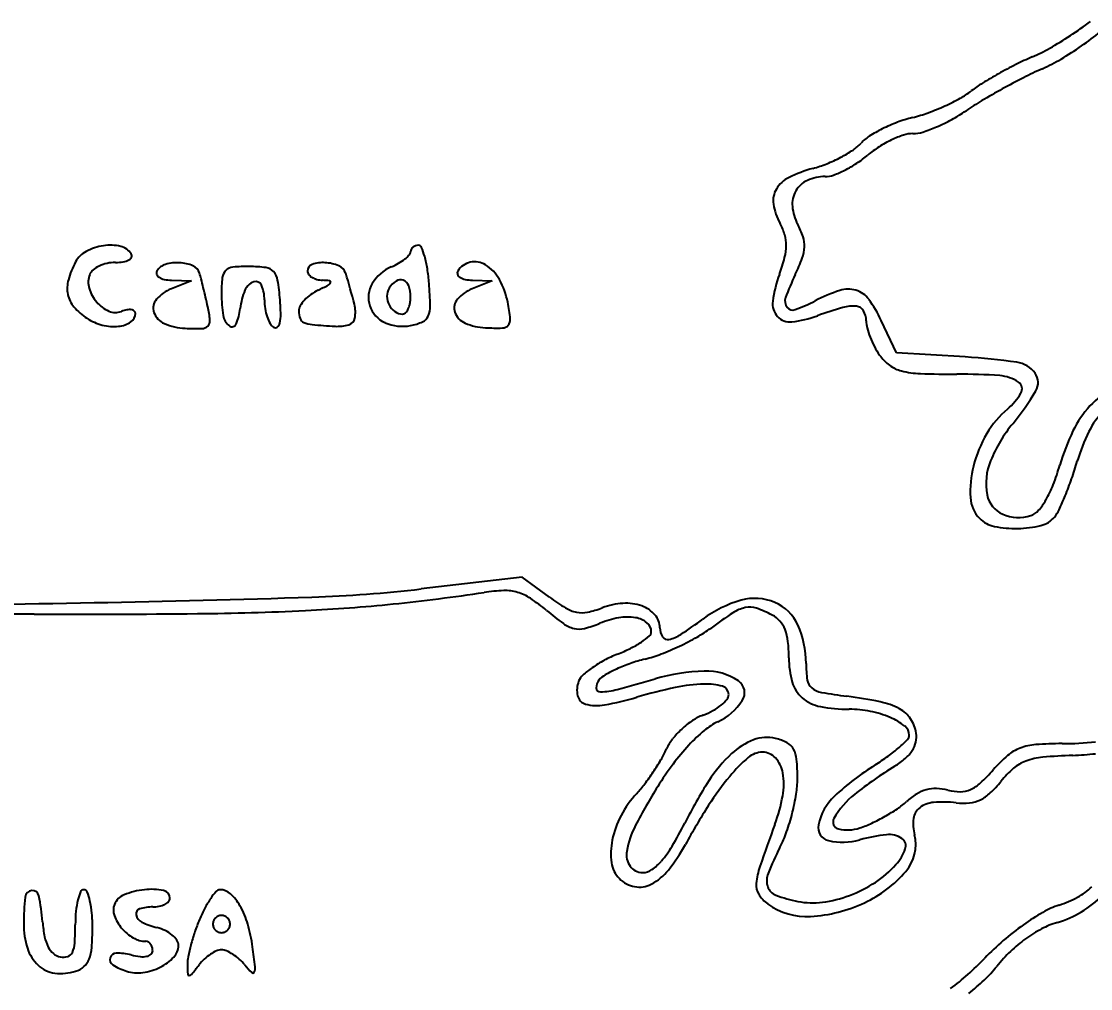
# Model space of a CAD drawing. Header units: millimetres. Extents: x 56222 to 3066687, y -650199 to -121287.
# Drawn here: x 135203.51 to 135211.67, y -182839.61 to -182832.23 of the extents above; entities that cross this region are included whole.
import ezdxf

# ---------------------------------------------------------------- set-up
doc = ezdxf.new("R2010")
doc.units = ezdxf.units.MM
doc.header["$MEASUREMENT"] = 0

msp = doc.modelspace()

# ---------------------------------------------------------------- linework, layer by layer
for p, q in [((135204.8112, -182834.2075), (135204.6587, -182834.2686)), ((135204.6597, -182834.2033), (135204.8112, -182834.2075)), ((135207.1075, -182834.2075), (135206.9551, -182834.2686)), ((135206.9561, -182834.2033), (135207.1075, -182834.2075)), ((135210.1916, -182834.7568), (135210.0761, -182834.5108)), ((135210.7156, -182834.7897), (135210.1916, -182834.7568)), ((135207.3361, -182836.4701), (135206.5657, -182836.5607)), ((135207.5446, -182836.6242), (135207.3361, -182836.4701))]:
    msp.add_line(p, q)
for centre, radius, start, end in [((135209.8214, -182829.7518), 3.0917, 303.31277, 306.81441), ((135210.1713, -182830.3437), 2.5185, 304.68969, 308.83195), ((135209.8756, -182829.8344), 2.993, 299.78524, 303.31278), ((135210.1378, -182830.2953), 2.5774, 300.57071, 304.6896), ((135210.7171, -182831.3046), 1.2989, 293.20238, 299.78523), ((135212.5719, -182835.4969), 3.2866, 116.54841, 119.17358), ((135212.1657, -182834.684), 2.3778, 113.20234, 116.54841), ((135210.7155, -182831.2734), 1.4415, 294.20654, 300.5707), ((135212.4412, -182835.2628), 3.0185, 119.17362, 121.83661), ((135213.7443, -182837.7207), 5.6838, 117.01815, 118.87197), ((135212.6429, -182835.5607), 3.2591, 114.20657, 117.01805), ((135211.3447, -182833.497), 0.9399, 121.83662, 128.18864), ((135209.8677, -182831.3379), 1.6845, 294.35774, 298.80173), ((135210.3812, -182832.2721), 0.6185, 298.80174, 308.18864), ((135213.6547, -182837.5581), 5.4982, 118.87196, 120.73793), ((135209.8167, -182831.2254), 1.8081, 289.98727, 294.35773), ((135212.0247, -182834.817), 2.309, 120.73785, 124.30594), ((135210.5754, -182833.9944), 1.0654, 104.13345, 110.64348), ((135210.0163, -182831.7741), 1.2242, 284.1334, 289.98729), ((135209.9656, -182831.7918), 1.3507, 293.26263, 298.71731), ((135209.9862, -182831.8294), 1.3078, 298.71743, 304.30587), ((135210.5711, -182834.0272), 1.0939, 116.42527, 122.39735), ((135210.6397, -182834.1653), 1.248, 110.64353, 116.42528), ((135210.0429, -182831.9715), 1.155, 287.6483, 293.26262), ((135210.1483, -182833.361), 0.3048, 122.39725, 137.85532), ((135210.5435, -182833.9482), 0.9039, 115.44301, 122.40254), ((135210.4912, -182833.8381), 0.782, 108.18127, 115.44303), ((135210.3183, -182833.3118), 0.228, 89.99999, 108.18135), ((135210.3183, -182832.8371), 0.2467, 270.00001, 287.64836), ((135209.2808, -182832.3381), 1.0468, 297.71811, 303.67805), ((135209.6798, -182832.9369), 0.3272, 303.67802, 317.85529), ((135210.4842, -182833.8547), 0.7932, 122.40257, 130.07871), ((135209.2219, -182832.2262), 1.1732, 291.93277, 297.71818), ((135209.3807, -182832.5375), 0.9254, 296.77612, 303.33951), ((135209.3983, -182832.5643), 0.8933, 303.33952, 310.07877), ((135209.8134, -182834.313), 0.9974, 105.07071, 116.24256), ((135209.3112, -182832.4477), 0.9344, 285.07063, 291.93284), ((135209.445, -182832.6649), 0.7827, 289.92836, 296.77614), ((135209.4753, -182833.627), 0.2326, 116.24259, 149.17433), ((135209.5932, -182833.619), 0.1953, 114.19183, 150.02403), ((135209.6485, -182833.742), 0.3302, 90.00005, 114.19175), ((135209.6485, -182833.2261), 0.1858, 269.99996, 289.92839), ((135209.4216, -182833.595), 0.17, 149.17438, 189.46928), ((135209.5988, -182833.6222), 0.2017, 150.02408, 185.14615), ((135209.7241, -182833.5446), 0.4767, 189.46928, 208.15501), ((135209.7515, -182833.6085), 0.3551, 185.14625, 208.15494), ((135208.8777, -182833.9975), 0.4832, 16.85642, 28.15492), ((135208.8845, -182834.0725), 0.6283, 18.64124, 28.15489), ((135209.0826, -182833.9354), 0.2691, 359.34542, 16.85638), ((135209.2793, -182833.9393), 0.2116, 357.22246, 18.64122), ((135204.1988, -182834.3439), 0.4076, 98.22315, 117.80831), ((135204.1926, -182834.3014), 0.3648, 77.45138, 98.22317), ((135204.2444, -182834.0688), 0.1264, 31.71744, 77.45147), ((135206.5352, -182833.9911), 0.052, 130.30752, 153.27605), ((135206.5403, -182833.997), 0.0598, 109.08633, 130.30764), ((135206.5433, -182834.0056), 0.0689, 90.00002, 109.08615), ((135206.5433, -182833.9631), 0.0263, 22.71093, 90.00002), ((135206.0085, -182834.1869), 0.6061, 15.77486, 22.7108), ((135208.9721, -182833.9342), 0.3796, 345.19258, 359.34542), ((135209.207, -182833.9358), 0.284, 339.52223, 357.22252), ((135204.0994, -182834.1555), 0.1946, 117.8083, 151.84506), ((135204.3131, -182834.0101), 0.0443, 298.60171, 336.90404), ((135204.3287, -182834.0167), 0.0274, 336.9041, 31.71757), ((135206.1914, -182833.7204), 0.4064, 299.76708, 307.87494), ((135206.2558, -182833.8032), 0.3014, 307.87504, 316.62352), ((135206.4501, -182833.9868), 0.0342, 316.62361, 0.00001), ((135206.5267, -182833.9868), 0.0425, 153.27598, 180.00002), ((135205.821, -182834.2398), 0.8009, 8.89423, 15.77476), ((135207.8799, -182833.6454), 1.5093, 340.11977, 345.1926), ((135208.0127, -182833.4898), 1.5588, 334.50511, 339.52227), ((135204.5288, -182834.3853), 0.6817, 151.84497, 164.24176), ((135204.1154, -182834.1907), 0.0856, 129.65417, 159.00637), ((135204.2009, -182834.2939), 0.2197, 115.13179, 129.65421), ((135204.2264, -182834.3483), 0.2798, 102.16936, 115.13187), ((135204.2316, -182834.3723), 0.3043, 89.99992, 102.16932), ((135204.2316, -182833.6705), 0.3974, 270.00008, 278.67647), ((135204.2719, -182833.9346), 0.1303, 278.67649, 298.60174), ((135204.648, -182834.1949), 0.1167, 106.86651, 148.28261), ((135204.7055, -182834.3845), 0.3149, 87.10752, 106.86648), ((135204.7066, -182834.3628), 0.2931, 66.56186, 87.10745), ((135204.7874, -182834.1764), 0.09, 17.12271, 66.56173), ((135205.1363, -182834.193), 0.0895, 134.47504, 174.06527), ((135205.1371, -182834.1938), 0.0906, 95.2154, 134.47504), ((135205.2412, -182835.3344), 1.2359, 89.40246, 95.21536), ((135205.2433, -182835.1315), 1.033, 82.38743, 89.40237), ((135205.3673, -182834.2035), 0.0968, 42.55916, 82.38732), ((135205.7502, -182834.1336), 0.0532, 108.87315, 180.00003), ((135205.8171, -182834.3292), 0.26, 86.783, 108.87313), ((135205.8134, -182834.3937), 0.3246, 67.49137, 86.783), ((135205.9035, -182834.1762), 0.0892, 17.1227, 67.49138), ((135206.4638, -182834.3915), 0.3166, 113.68823, 149.24151), ((135206.0969, -182833.5551), 0.5968, 293.68827, 299.76708), ((135205.1509, -182834.3447), 1.4791, 4.54733, 8.89418), ((135206.9726, -182834.2124), 0.1499, 102.65357, 148.28255), ((135206.9735, -182834.2163), 0.154, 57.92803, 102.65363), ((135206.8899, -182834.3498), 0.3114, 28.97776, 57.92813), ((135204.102, -182834.2649), 0.2382, 164.24174, 191.40088), ((135204.1876, -182834.2184), 0.163, 159.00643, 196.199), ((135204.5732, -182834.1487), 0.0288, 148.28253, 200.49677), ((135204.5886, -182834.143), 0.0451, 200.49652, 237.83594), ((135204.6278, -182834.0806), 0.1188, 237.83593, 258.63954), ((135204.6687, -182833.8771), 0.3264, 258.63955, 268.42751), ((135203.8961, -182834.451), 1.0226, 14.61436, 17.12267), ((135199.8343, -182835.5102), 5.2202, 13.865, 14.61443), ((135206.2411, -182834.3079), 1.2003, 174.06528, 180.00002), ((135205.3474, -182834.2218), 0.1239, 9.15748, 42.55915), ((135203.5375, -182834.5136), 1.9572, 4.69697, 9.15745), ((135205.7382, -182834.1336), 0.0412, 179.99992, 217.99978), ((135205.7794, -182834.1014), 0.0935, 217.99979, 238.61245), ((135205.8036, -182834.0617), 0.1399, 238.61246, 255.21313), ((135205.8196, -182834.001), 0.2028, 255.2132, 267.78525), ((135205.7913, -182834.7335), 0.5302, 81.84427, 87.7852), ((135205.8652, -182834.2178), 0.00931, 336.55242, 81.84417), ((135201.0704, -182835.6652), 5.1465, 14.37565, 17.12274), ((135206.4738, -182834.3597), 0.1805, 123.95662, 148.28248), ((135206.406, -182834.259), 0.0591, 68.1986, 123.95665), ((135206.4007, -182834.2723), 0.0735, 19.7617, 68.19863), ((135206.8696, -182834.1487), 0.0288, 148.28253, 200.49677), ((135206.8849, -182834.143), 0.0451, 200.49652, 237.83594), ((135206.9241, -182834.0806), 0.1188, 237.83593, 258.63954), ((135206.965, -182833.8771), 0.3264, 258.63955, 268.42751), ((135206.6475, -182834.484), 0.5886, 10.99715, 28.97786), ((135210.2713, -182834.5102), 1.0336, 160.11983, 171.85794), ((135211.2608, -182835.0386), 2.0396, 154.50506, 159.86444), ((135204.3059, -182834.184), 0.2862, 196.199, 220.61414), ((135204.7695, -182834.5448), 0.2976, 111.84722, 138.90083), ((135199.222, -182835.6613), 5.8509, 13.11388, 13.86491), ((135205.7171, -182834.4816), 0.5368, 157.95397, 173.25644), ((135205.3239, -182834.3224), 0.1126, 109.29187, 157.95399), ((135205.3024, -182834.2608), 0.0474, 23.28609, 109.29194), ((135205.0861, -182834.3538), 0.2828, 360, 23.28613), ((135205.9385, -182834.6101), 0.3673, 115.74717, 126.02532), ((135204.6648, -182831.969), 2.5649, 295.74723, 297.67805), ((135205.8382, -182834.2061), 0.0387, 297.67805, 336.55261), ((135206.3687, -182834.3349), 0.2059, 149.24159, 198.24788), ((135206.4156, -182834.3237), 0.1121, 148.28256, 181.10159), ((135206.239, -182834.3304), 0.2453, 360, 19.76169), ((135203.477, -182834.4778), 3.1583, 1.41319, 4.5473), ((135207.066, -182834.5454), 0.2982, 111.84718, 138.60626), ((135210.1607, -182835.4972), 1.2796, 108.27782, 117.34439), ((135209.8242, -182834.4782), 0.2065, 73.37316, 108.27784), ((135209.8299, -182834.4589), 0.1864, 35.98925, 73.37308), ((135204.0737, -182834.2706), 0.2093, 191.40081, 220.84319), ((135204.2861, -182834.201), 0.2601, 220.61412, 246.41736), ((135204.6218, -182834.416), 0.1016, 138.90075, 198.9811), ((135199.7829, -182835.5306), 5.275, 12.30217, 13.11393), ((135206.0601, -182834.3079), 1.0192, 179.99996, 189.27314), ((135205.8001, -182834.3538), 0.4312, 179.99997, 188.8798), ((135203.8705, -182834.4863), 1.623, 0.84122, 4.69709), ((135205.8604, -182834.5273), 0.253, 137.2299, 149.75168), ((135205.915, -182834.5778), 0.3274, 126.02523, 137.22976), ((135206.4537, -182834.323), 0.1502, 181.1017, 207.45964), ((135206.2041, -182834.3304), 0.2802, 349.67293, 0.00003), ((135206.9176, -182834.4146), 0.1004, 138.60621, 198.65385), ((135205.5591, -182834.6955), 1.6973, 6.6512, 10.99713), ((135209.3888, -182834.3839), 0.1421, 171.85798, 222.50686), ((135209.4178, -182834.3629), 0.0767, 159.86439, 217.47076), ((135208.9707, -182833.196), 1.3111, 290.02218, 297.34438), ((135209.1775, -182834.9328), 0.9927, 25.15461, 35.98919), ((135204.2758, -182834.0958), 0.4765, 220.84322, 236.76617), ((135204.232, -182834.3248), 0.125, 246.41737, 290.99363), ((135204.3636, -182834.6675), 0.2421, 100.80237, 110.9936), ((135204.3382, -182834.5347), 0.1068, 82.02047, 100.80227), ((135204.3464, -182834.4764), 0.048, 52.04266, 82.0207), ((135204.3618, -182834.4566), 0.0229, 0.00004, 52.04265), ((135204.6616, -182834.4023), 0.1437, 198.98111, 246.96761), ((135204.0382, -182834.6026), 0.9197, 5.7846, 12.30219), ((135204.7449, -182834.3666), 0.4422, 337.08733, 353.25636), ((135205.7559, -182834.3608), 0.3865, 188.87971, 198.51942), ((135205.7087, -182834.4388), 0.0774, 149.75164, 179.99997), ((135205.8048, -182834.4388), 0.1735, 179.99994, 199.36394), ((135205.8255, -182834.4464), 0.2377, 348.73451, 14.37571), ((135206.3754, -182834.3327), 0.213, 198.24791, 246.21271), ((135206.4482, -182834.3258), 0.144, 207.4596, 234.46372), ((135206.4225, -182834.3618), 0.0998, 234.46369, 269.99997), ((135206.4225, -182834.4285), 0.0331, 269.99996, 315.38665), ((135206.3723, -182834.3789), 0.1037, 315.38669, 334.80347), ((135206.3103, -182834.3497), 0.1722, 334.80341, 349.67299), ((135206.4522, -182834.4044), 0.1822, 336.36482, 1.4131), ((135206.9554, -182834.4018), 0.1403, 198.65387, 246.97818), ((135209.4007, -182834.376), 0.0552, 217.47075, 290.02221), ((135210.6879, -182837.5137), 3.2315, 106.27319, 109.88023), ((135209.8587, -182834.6733), 0.2726, 84.19945, 106.27323), ((135209.8791, -182834.4734), 0.0716, 31.00871, 84.19938), ((135209.8138, -182834.5126), 0.1478, 359.99994, 31.00871), ((135204.2282, -182834.1685), 0.3896, 236.76623, 255.64568), ((135204.235, -182834.3476), 0.2087, 275.82273, 303.22613), ((135204.3064, -182834.4566), 0.0784, 303.2262, 359.99994), ((135204.7858, -182834.11), 0.4613, 246.96764, 267.11737), ((135204.9011, -182834.5152), 0.0524, 313.28607, 5.78448), ((135205.1793, -182834.4517), 0.1268, 189.27303, 232.2903), ((135205.6764, -182834.3874), 0.3026, 198.51934, 209.09756), ((135205.4795, -182834.497), 0.0773, 209.09765, 238.28255), ((135205.4336, -182834.5189), 0.0537, 307.91961, 346.77346), ((135205.2111, -182834.4666), 0.2823, 346.77336, 0.84126), ((135205.6896, -182834.4793), 0.0514, 199.36397, 247.21011), ((135205.7506, -182834.3342), 0.2088, 247.21006, 265.11218), ((135205.9941, -182834.48), 0.0658, 286.61167, 348.73455), ((135206.4223, -182834.2264), 0.3292, 246.21274, 280.8713), ((135206.4044, -182834.1333), 0.4239, 280.87127, 293.8123), ((135206.5412, -182834.4434), 0.085, 293.81221, 336.36477), ((135207.0785, -182834.1122), 0.455, 246.9782, 267.12087), ((135207.1834, -182834.5061), 0.062, 318.96563, 6.6512), ((135209.3789, -182834.393), 0.1287, 222.50686, 276.65965), ((135209.2928, -182833.6557), 0.871, 276.65962, 289.88027), ((135210.1768, -182834.5126), 0.2153, 180.00005, 194.80756), ((135204.22, -182834.2005), 0.3565, 255.64567, 275.82268), ((135204.8536, -182832.7647), 1.8082, 267.11743, 271.14857), ((135204.8884, -182834.5017), 0.0709, 271.14867, 313.28602), ((135205.1219, -182834.526), 0.0329, 232.29023, 337.08727), ((135205.4517, -182834.542), 0.0244, 238.28259, 307.91973), ((135206.3589, -182827.2211), 7.3478, 265.11215, 266.48242), ((135205.9266, -182834.2538), 0.3019, 266.48244, 286.6117), ((135207.1418, -182832.8543), 1.7144, 267.12085, 271.43586), ((135207.1832, -182834.5059), 0.0623, 271.43594, 318.9657), ((135210.6022, -182834.4001), 0.6553, 194.80764, 201.26476), ((135210.6745, -182834.372), 0.7328, 201.26479, 207.52199), ((135210.5362, -182834.4441), 0.5769, 207.5219, 215.00848), ((135210.3413, -182834.5806), 0.3389, 215.00846, 233.47925), ((135210.2932, -182834.6455), 0.2582, 233.4793, 256.12855), ((135210.4038, -182839.7703), 4.9904, 81.84496, 86.41793), ((135211.0824, -182835.035), 0.2067, 35.8324, 81.84488), ((135210.3986, -182834.2189), 0.6976, 256.12858, 268.034), ((135210.6542, -182826.7731), 8.1478, 268.0339, 270.00002), ((135210.6542, -182839.6428), 4.722, 86.03098, 90.00003), ((135210.9612, -182835.2179), 0.2863, 55.3986, 86.03106), ((135211.1504, -182834.9859), 0.1228, 329.30923, 35.83235), ((135211.0881, -182835.0339), 0.0629, 329.86621, 55.39871), ((135212.1938, -182835.65), 0.7156, 119.32974, 137.20703), ((135210.7499, -182834.8376), 0.4539, 309.69014, 329.86625), ((135209.5583, -182834.0409), 1.9743, 320.50174, 329.30926), ((135211.4858, -182835.7244), 0.6984, 129.69012, 149.99766), ((135212.2381, -182835.691), 0.7759, 137.20704, 154.24058), ((135212.1972, -182835.6231), 0.5976, 135.15195, 153.79761), ((135211.9434, -182836.0069), 1.1166, 140.5018, 157.60212), ((135211.729, -182835.8648), 0.9792, 149.99768, 165.76189), ((135213.0544, -182836.0849), 1.6823, 154.2406, 163.7904), ((135212.9535, -182835.9953), 1.4405, 153.79749, 163.4603), ((135211.3346, -182835.756), 0.4582, 157.60216, 190.85889), ((135208.6936, -182834.7302), 3.0033, 340.74368, 343.46029), ((135211.5547, -182835.8205), 0.7994, 165.76195, 183.09289), ((135209.6465, -182835.0942), 1.8667, 338.92876, 343.79038), ((135209.0517, -182834.8553), 2.624, 337.73765, 340.74367), ((135211.0833, -182835.8042), 0.2023, 190.85895, 246.59542), ((135210.612, -182835.4662), 0.832, 330.03405, 338.92876), ((135211.0002, -182835.8505), 0.2441, 183.09288, 225.00002), ((135210.8935, -182835.6284), 0.5071, 318.76329, 330.03413), ((135209.319, -182834.9647), 2.3352, 334.86063, 337.73764), ((135211.1243, -182835.7094), 0.3056, 246.5954, 287.60884), ((135211.1777, -182835.8776), 0.1291, 287.60878, 318.76334), ((135211.1997, -182835.8473), 0.2576, 320.30987, 334.8606), ((135210.9828, -182835.8679), 0.2195, 225, 258.55152), ((135211.1022, -182835.2783), 0.8211, 258.55149, 271.12948), ((135211.1024, -182835.2867), 0.8126, 271.12948, 283.72118), ((135211.2493, -182835.8885), 0.1932, 283.72123, 320.30978), ((135205.4166, -182826.7916), 9.8364, 271.82862, 276.7088), ((135207.2384, -182837.8697), 1.2967, 91.9054, 98.57046), ((135207.2066, -182836.9133), 0.3399, 73.86323, 91.90543), ((135201.7102, -182710.7039), 125.9833, 271.073549, 271.828705), ((135204.8387, -182821.9466), 14.8061, 275.86088, 278.57038), ((135207.2037, -182836.9231), 0.3501, 56.16336, 73.8632), ((135206.6062, -182837.8145), 1.4232, 49.92128, 56.16337), ((135208.4869, -182835.3497), 1.585, 233.52327, 238.79951), ((135209.2569, -182837.5253), 0.9129, 105.8907, 126.41901), ((135209.1122, -182837.0169), 0.3843, 66.72735, 105.89063), ((135200.7974, -182662.0016), 174.6942, 270.518989, 271.073611), ((135204.6633, -182815.6489), 21.1015, 270.52786, 272.76852), ((135205.0829, -182824.3257), 12.4145, 272.76862, 275.8608), ((135208.9047, -182835.0828), 2.1468, 229.92125, 234.24405), ((135207.8024, -182836.4798), 0.2637, 238.79948, 258.67264), ((135207.7914, -182836.5347), 0.2078, 258.67261, 281.92585), ((135207.6747, -182835.982), 0.7727, 281.92588, 290.67939), ((135208.139, -182837.2122), 0.5422, 93.58891, 110.67943), ((135208.1281, -182837.0377), 0.3674, 70.71246, 93.58887), ((135208.1715, -182836.9138), 0.2361, 41.10708, 70.71242), ((135209.096, -182836.9741), 0.2766, 101.97396, 123.21595), ((135209.0724, -182836.8631), 0.1631, 71.40229, 101.97398), ((135208.8749, -182837.4503), 0.7826, 61.84495, 71.4023), ((135209.1301, -182836.9753), 0.339, 24.33413, 66.72729), ((135203.2549, -182965.9484), 129.1954, 89.84236, 90.287204), ((135203.8972, -182732.4897), 104.2642, 269.842346, 270.52783), ((135208.1952, -182837.468), 0.6977, 100.15325, 112.49999), ((135208.1393, -182837.1556), 0.3804, 80.71191, 100.15327), ((135208.17, -182836.9679), 0.1902, 51.65777, 80.71188), ((135208.2334, -182836.8876), 0.0879, 359.99997, 51.65776), ((135208.2347, -182836.8587), 0.1522, 359.99996, 41.10704), ((135206.4221, -182833.6829), 3.8621, 303.37316, 306.41906), ((135210.9159, -182839.7535), 3.5988, 123.21595, 126.46647), ((135209.1443, -182836.9469), 0.2117, 41.42358, 61.84504), ((135209.1413, -182836.9496), 0.2157, 21.2856, 41.4235), ((135207.7857, -182836.6369), 0.2318, 234.24406, 256.44432), ((135207.7707, -182836.6991), 0.1678, 256.4443, 284.10567), ((135207.6072, -182836.0485), 0.8387, 284.10557, 292.5), ((135208.2785, -182836.8876), 0.0428, 310.61065, 0.00002), ((135208.5099, -182836.8587), 0.123, 180.00001, 213.2675), ((135208.1624, -182836.0278), 1.0339, 299.42472, 306.46645), ((135209.0134, -182836.9994), 0.3529, 6.24134, 21.2855), ((135208.7894, -182837.1294), 0.7128, 0.00004, 24.33406), ((135207.8047, -182836.303), 0.7963, 296.7007, 303.62794), ((135207.8998, -182836.446), 0.6245, 303.62802, 310.61068), ((135208.4459, -182836.9007), 0.0464, 213.26745, 281.69714), ((135208.402, -182836.6886), 0.263, 281.69706, 303.37319), ((135207.6557, -182835.1294), 2.0654, 295.22858, 299.42469), ((135208.2215, -182837.086), 1.1496, 359.99995, 6.24135), ((135208.4491, -182838.0215), 1.0369, 111.80733, 117.99079), ((135207.5935, -182835.883), 1.2665, 291.80742, 296.70065), ((135208.0114, -182836.0562), 1.0727, 284.17218, 291.03668), ((135207.6522, -182835.1221), 2.0735, 291.03664, 295.22862), ((135208.3843, -182837.8995), 0.8987, 117.9908, 124.87454), ((135208.5684, -182838.2933), 1.2323, 109.22993, 114.55404), ((135208.5972, -182838.3757), 1.3196, 104.17223, 109.22994), ((135210.0632, -182837.086), 0.6922, 180.00006, 195.5877), ((135210.369, -182837.1294), 0.8667, 180.00006, 188.41921), ((135207.8808, -182837.3099), 0.1224, 132.07257, 159.00639), ((135208.2871, -182837.76), 0.7287, 124.8746, 132.07271), ((135208.0559, -182837.3688), 0.1746, 119.97953, 140.30981), ((135208.4892, -182838.1198), 1.0416, 114.55397, 119.97956), ((135208.7805, -182838.7253), 1.5384, 92.03211, 106.2096), ((135208.7414, -182837.6218), 0.4342, 55.69715, 92.03212), ((135207.9427, -182837.3337), 0.1887, 159.00638, 193.21708), ((135207.9891, -182837.3133), 0.0877, 140.30974, 182.10851), ((135205.0737, -182825.9742), 11.7406, 284.74374, 286.20957), ((135208.7612, -182838.5155), 1.2289, 91.70967, 102.05873), ((135208.7383, -182837.7502), 0.4634, 74.18688, 91.70969), ((135208.8469, -182837.3668), 0.0649, 359.99998, 74.18701), ((135208.9247, -182837.3531), 0.1089, 326.67491, 55.69713), ((135209.6326, -182837.2061), 0.2451, 195.58771, 229.39871), ((135209.6057, -182837.2423), 0.0951, 188.41927, 231.13563), ((135207.8425, -182837.3572), 0.0858, 193.21708, 254.65347), ((135207.9323, -182837.3154), 0.0309, 182.10849, 271.23042), ((135207.9211, -182836.7943), 0.5521, 271.23048, 284.74371), ((135207.5011, -182834.9491), 2.5396, 280.52612, 286.20961), ((135209.3801, -182841.4125), 4.1913, 102.05864, 106.20961), ((135208.8529, -182837.3668), 0.0589, 320.58099, 359.99993), ((135209.6678, -182837.1651), 0.2992, 229.39875, 259.15643), ((135209.6504, -182837.1868), 0.1664, 231.13561, 259.70924), ((135210.2985, -182833.6176), 3.794, 259.70917, 262.66226), ((135209.3623, -182840.8876), 3.5361, 78.49435, 82.66227), ((135207.9057, -182837.1268), 0.3247, 254.65346, 280.52616), ((135208.5851, -182837.1144), 0.4286, 298.73652, 308.92158), ((135208.6339, -182837.1619), 0.4569, 295.3863, 326.67494), ((135208.6628, -182837.2106), 0.305, 308.92156, 320.58104), ((135209.8303, -182836.3164), 1.1632, 259.1565, 269.99999), ((135209.9587, -182837.9576), 0.546, 61.92496, 78.49439), ((135208.8564, -182837.8955), 0.3964, 110.67935, 123.86687), ((135208.5095, -182836.9765), 0.5859, 290.67934, 298.73662), ((135209.8303, -182838.3323), 0.8527, 78.95776, 89.99996), ((135209.8524, -182838.2192), 0.7374, 66.64506, 78.95775), ((135209.9426, -182838.0104), 0.5099, 52.22323, 66.64499), ((135210.1054, -182837.6827), 0.2344, 33.79733, 61.92499), ((135210.0758, -182837.7025), 0.2699, 8.4923, 33.79735), ((135209.0038, -182838.1171), 0.6625, 132.77102, 141.71195), ((135209.0087, -182838.1225), 0.6698, 123.86687, 132.77096), ((135209.04, -182838.0176), 0.4903, 115.38637, 130.0663), ((135210.2002, -182837.678), 0.0894, 0.00001, 52.22316), ((135208.7718, -182837.934), 0.3669, 141.71205, 155.6272), ((135209.5648, -182838.6416), 1.3057, 130.06634, 137.13257), ((135209.2929, -182838.2031), 0.5259, 111.24892, 133.01908), ((135209.202, -182837.9694), 0.2752, 75.91066, 111.24893), ((135209.1666, -182838.1107), 0.4209, 62.85575, 75.91077), ((135209.4895, -182836.9396), 1.1017, 311.05117, 315.56457), ((135210.2425, -182837.678), 0.0471, 315.56455, 0.00004), ((135210.1663, -182837.689), 0.1785, 346.72804, 8.4923), ((135207.6305, -182837.4169), 0.8861, 329.67088, 335.62715), ((135209.8753, -182838.9298), 1.7293, 137.13254, 143.36432), ((135209.3058, -182837.8391), 0.1156, 28.72755, 62.85577), ((135209.2359, -182837.8774), 0.1954, 4.71541, 28.72759), ((135209.4232, -182836.8635), 1.2027, 305.91993, 311.05117), ((135210.0703, -182837.6359), 0.2893, 310.74045, 326.8828), ((135210.1435, -182837.6836), 0.2019, 326.88286, 346.72804), ((135211.2492, -182838.0744), 0.3191, 110.75724, 130.82213), ((135211.2873, -182838.175), 0.4267, 94.18673, 110.7573), ((135211.4567, -182840.4888), 2.7468, 90.00004, 94.18675), ((135211.4567, -182835.5242), 2.2179, 270.00005, 276.60831), ((135206.8021, -182836.9323), 1.8458, 326.23051, 329.67075), ((135209.6763, -182838.6139), 1.0878, 133.01905, 147.34265), ((135209.8691, -182838.7847), 1.2371, 130.8047, 140.13555), ((135209.1699, -182837.9748), 0.1672, 90.00005, 130.80462), ((135209.1699, -182837.9426), 0.1349, 42.36777, 90.00001), ((135209.104, -182838.0027), 0.2241, 9.75913, 42.36777), ((135207.6485, -182838.0084), 1.7882, 360, 4.71546), ((135209.0199, -182836.3067), 1.8901, 302.26305, 305.92005), ((135209.8386, -182837.3668), 0.6444, 301.87, 310.74046), ((135211.7688, -182838.6759), 1.1141, 130.82208, 138.73355), ((135211.2822, -182838.1579), 0.3008, 109.9005, 130.84912), ((135211.3564, -182838.363), 0.5189, 95.24149, 109.90042), ((135211.6878, -182841.9745), 4.1455, 92.0698, 95.24149), ((135211.4569, -182835.5869), 2.2462, 272.06976, 276.50826), ((135206.786, -182836.9215), 1.8652, 322.79845, 326.23044), ((135210.5523, -182839.4332), 2.5729, 143.36428, 147.99132), ((135211.1461, -182839.6749), 2.093, 122.26313, 132.95432), ((135211.934, -182840.7372), 3.3243, 121.86995, 128.33029), ((135209.8897, -182837.0271), 1.3859, 312.96048, 318.73353), ((135211.5763, -182838.498), 0.7504, 130.84915, 141.43218), ((135211.8576, -182840.012), 3.6787, 147.34257, 153.12363), ((135210.5271, -182839.3341), 2.0943, 140.13561, 147.61578), ((135208.826, -182838.0505), 0.5062, 349.67849, 9.75907), ((135208.6814, -182838.0084), 0.7553, 350.86132, 359.99996), ((135210.6408, -182837.8336), 0.2838, 294.25103, 312.96044), ((135210.322, -182837.4979), 0.8538, 313.35627, 321.43209), ((135208.7964, -182838.6636), 0.7978, 137.24817, 152.1351), ((135212.0608, -182840.3762), 4.3519, 147.99125, 152.4829), ((135207.49, -182837.4559), 0.9813, 317.24818, 322.79837), ((135210.6315, -182838.5846), 0.5398, 121.9558, 132.11113), ((135210.4948, -182838.3655), 0.2815, 105.42594, 121.95569), ((135210.4893, -182838.3456), 0.2609, 88.13938, 105.42589), ((135210.4844, -182838.4988), 0.4141, 75.91074, 88.13933), ((135210.6805, -182837.7173), 0.3916, 255.91067, 269.9393), ((135210.6803, -182837.9212), 0.1877, 269.93918, 294.251), ((135210.7042, -182837.9027), 0.2971, 295.60717, 313.35621), ((135208.0384, -182837.9071), 1.3067, 339.78688, 349.67846), ((135207.8112, -182837.8684), 1.6366, 345.73521, 350.86118), ((135210.0015, -182838.4455), 0.4132, 132.9544, 168.52267), ((135210.2617, -182838.622), 0.6278, 128.33023, 150.53344), ((135209.8529, -182837.7232), 0.6214, 303.86156, 312.11111), ((135210.4902, -182838.3886), 0.198, 94.25517, 127.46118), ((135210.5473, -182839.156), 0.9675, 84.01198, 94.25514), ((135210.6995, -182837.7048), 0.4917, 264.01197, 275.90894), ((135210.7243, -182837.9446), 0.2506, 275.90898, 295.6072), ((135208.7152, -182838.6207), 0.706, 152.13521, 168.45178), ((135213.3507, -182841.125), 5.4379, 147.61578, 151.28445), ((135207.7663, -182837.857), 1.683, 340.64773, 345.73521), ((135209.4066, -182837.0581), 1.4224, 299.41907, 303.86168), ((135210.4445, -182838.329), 0.1229, 127.46114, 172.68015), ((135208.813, -182838.6843), 0.6899, 152.48287, 170.00363), ((135205.7244, -182836.9036), 3.1972, 329.54432, 333.12364), ((135224.5195, -182843.9753), 16.256, 159.78677, 160.98745), ((135209.6959, -182838.3835), 0.1015, 168.52267, 257.41216), ((135209.7626, -182838.34), 0.0546, 150.53332, 256.82634), ((135209.6362, -182837.5597), 0.8709, 288.48522, 295.01632), ((135209.381, -182837.0127), 1.4745, 295.01629, 299.41904), ((135210.655, -182838.3561), 0.3352, 172.68011, 194.08933), ((135208.4375, -182838.0927), 0.9716, 332.97109, 340.64768), ((135209.818, -182838.1034), 0.2976, 256.82627, 288.4853), ((135210.2571, -182839.7235), 1.2936, 96.20856, 105.43552), ((135210.1359, -182838.6095), 0.173, 55.56361, 96.20855), ((135210.0271, -182838.5137), 0.3123, 319.21744, 14.08931), ((135208.5316, -182838.5832), 0.5185, 168.45187, 187.58351), ((135207.7867, -182838.1162), 0.8048, 319.56462, 329.54428), ((135207.3783, -182837.8531), 1.372, 321.51298, 331.28447), ((135211.396, -182839.602), 2.3497, 152.97106, 158.29288), ((135209.7814, -182838.0007), 0.4936, 257.41216, 285.43551), ((135210.1951, -182838.5232), 0.0684, 340.31443, 55.56356), ((135208.2804, -182838.5904), 0.149, 170.00369, 215.60273), ((135209.9173, -182838.4239), 0.3634, 318.28634, 340.31448), ((135208.2268, -182838.6237), 0.2111, 187.58356, 224.99997), ((135208.2548, -182838.6087), 0.1175, 215.60272, 270.00002), ((135208.1159, -182838.3968), 0.3722, 304.28977, 319.56463), ((135209.6758, -182838.8605), 0.5558, 160.98743, 174.79457), ((135209.5967, -182838.138), 0.7929, 303.22274, 318.2863), ((135208.2335, -182838.6171), 0.2205, 224.99997, 259.74186), ((135208.2548, -182838.6004), 0.1258, 270, 304.28981), ((135208.1337, -182838.4537), 0.4069, 297.35578, 321.51303), ((135209.3503, -182838.7877), 0.1478, 158.29284, 198.30751), ((135209.5437, -182838.0967), 0.9507, 295.23018, 319.21743), ((135203.9911, -182838.8852), 0.0277, 89.99993, 156.42183), ((135203.9911, -182838.8848), 0.0274, 21.37401, 90.00003), ((135204.5209, -182839.4611), 0.6074, 96.40373, 111.54876), ((135204.5065, -182839.3321), 0.4776, 78.94741, 96.40369), ((135205.0295, -182838.8964), 0.0389, 89.99991, 138.65283), ((135205.0295, -182838.9755), 0.1181, 47.52894, 90.00003), ((135208.2296, -182838.6389), 0.1983, 259.74185, 297.3557), ((135209.2552, -182838.8222), 0.1334, 174.79455, 211.47737), ((135209.3089, -182838.8014), 0.1042, 198.30755, 249.49939), ((135209.4839, -182837.9659), 0.9988, 290.55267, 303.22274), ((135211.3288, -182838.4628), 0.5139, 298.51676, 313.58284), ((135205.3936, -182839.1176), 1.8617, 173.71617, 179.99994), ((135203.5992, -182838.92), 0.0565, 95.81864, 173.71607), ((135203.5985, -182838.9134), 0.05, 11.22934, 95.81861), ((135201.904, -182839.2499), 1.7776, 4.74174, 11.22933), ((135204.5194, -182839.077), 0.5917, 166.20672, 174.69133), ((135204.3166, -182839.0272), 0.3829, 156.42193, 166.20668), ((135203.5777, -182839.0466), 0.4712, 12.71316, 21.37399), ((135203.3593, -182839.0959), 0.6952, 4.87335, 12.71317), ((135204.3456, -182839.0171), 0.1301, 111.54883, 159.00638), ((135204.5864, -182838.9231), 0.0608, 0.00004, 78.94731), ((135204.6106, -182838.9231), 0.0366, 316.72766, 359.99992), ((135205.5485, -182839.3288), 0.7153, 145.56574, 152.44192), ((135205.4233, -182839.2429), 0.5635, 138.65296, 145.56578), ((135204.8542, -182839.167), 0.3776, 29.65485, 47.52896), ((135209.3622, -182838.7567), 0.2589, 211.47746, 233.82505), ((135209.6519, -182837.8839), 1.0837, 249.49928, 258.6901), ((135209.5046, -182838.021), 0.9399, 277.51617, 290.55269), ((135211.1718, -182838.1737), 0.8429, 288.11674, 298.5168), ((135211.1305, -182838.2403), 0.9175, 301.02531, 313.98096), ((135205.0325, -182839.1247), 1.107, 174.69126, 180.00003), ((135204.3375, -182839.014), 0.1214, 159.00634, 200.07193), ((135204.4275, -182839.0414), 0.039, 107.63007, 191.71774), ((135204.516, -182839.3199), 0.3312, 89.99998, 107.6301), ((135204.516, -182838.7254), 0.2632, 270, 280.99876), ((135204.5346, -182838.8213), 0.1656, 280.99883, 296.56503), ((135204.5631, -182838.8783), 0.1018, 296.5651, 316.72779), ((135205.9162, -182839.5206), 1.13, 152.44198, 157.32353), ((135204.6227, -182839.2987), 0.644, 16.12602, 29.65478), ((135209.5069, -182838.5588), 0.5041, 233.82511, 273.4656), ((135209.5522, -182838.3823), 0.5754, 258.69003, 277.51622), ((135209.4694, -182837.9389), 1.125, 273.46564, 295.23013), ((135211.6386, -182839.6004), 0.6582, 108.11683, 119.98065), ((135204.7086, -182839.0172), 1.0367, 184.74173, 191.06878), ((135202.7446, -182839.1483), 1.3121, 0.00003, 4.87334), ((135204.5164, -182838.9487), 0.3118, 200.07192, 220.39288), ((135204.4669, -182839.0332), 0.0793, 191.71776, 244.1764), ((135204.6962, -182838.5592), 0.6058, 244.17643, 255.91066), ((135206.2715, -182839.6691), 1.5151, 157.32355, 161.19362), ((135205.0403, -182839.1199), 0.0651, 157.37596, 180.00002), ((135205.0412, -182839.1202), 0.0661, 134.99993, 157.3759), ((135205.0412, -182839.1202), 0.0661, 112.6241, 135.00007), ((135205.0408, -182839.1194), 0.0651, 89.99998, 112.62404), ((135205.0408, -182839.1194), 0.0651, 67.37596, 90.00002), ((135205.0405, -182839.1202), 0.0661, 44.99993, 67.3759), ((135205.0405, -182839.1202), 0.0661, 22.6241, 45.00008), ((135205.0414, -182839.1199), 0.0651, 359.99998, 22.62404), ((135212.2257, -182840.6183), 1.8333, 119.98069, 125.50523), ((135211.1907, -182838.3403), 0.8009, 286.67865, 301.02531), ((135204.1672, -182839.1176), 0.6354, 180.00004, 197.09101), ((135201.5929, -182839.1247), 2.3326, 356.52087, 0.00006), ((135202.0398, -182839.1483), 2.0169, 355.72238, 0.00004), ((135204.5431, -182838.9259), 0.3469, 220.39286, 239.62213), ((135204.4693, -182839.4634), 0.3264, 64.17189, 75.91068), ((135204.4974, -182839.4054), 0.262, 50.33136, 64.17184), ((135206.3599, -182839.6992), 1.6085, 161.19352, 164.89382), ((135205.0403, -182839.1199), 0.0651, 179.99998, 202.62404), ((135205.0412, -182839.1195), 0.0661, 202.6241, 225.00007), ((135205.0412, -182839.1195), 0.0661, 224.99992, 247.3759), ((135205.0408, -182839.1204), 0.0651, 247.37596, 270.00002), ((135205.0408, -182839.1204), 0.0651, 269.99998, 292.62404), ((135205.0405, -182839.1195), 0.0661, 292.6241, 315.00008), ((135205.0405, -182839.1195), 0.0661, 314.99992, 337.3759), ((135205.0414, -182839.1199), 0.0651, 337.37596, 0.00002), ((135204.0688, -182839.4589), 1.2206, 7.74305, 16.12603), ((135212.4056, -182840.8704), 2.143, 125.50527, 130.72974), ((135211.7458, -182840.0152), 0.9677, 117.48478, 125.92018), ((135211.6201, -182839.7736), 0.6954, 106.67858, 117.4848), ((135203.9898, -182839.1578), 0.3043, 191.06879, 206.83117), ((135203.7286, -182839.2545), 0.1929, 334.93428, 356.52092), ((135204.4629, -182839.0628), 0.1883, 239.62216, 269.99998), ((135204.4629, -182839.2904), 0.0393, 59.0366, 89.99992), ((135204.4529, -182839.3071), 0.0588, 36.12038, 59.03672), ((135204.5428, -182839.3506), 0.1908, 34.15579, 50.33144), ((135204.6427, -182839.2828), 0.0701, 359.99998, 34.15576), ((135212.3833, -182840.8445), 2.1088, 130.72976, 136.01768), ((135211.8125, -182840.1074), 1.0815, 125.92013, 133.90599), ((135203.8403, -182839.2181), 0.2933, 197.09103, 227.54856), ((135203.8602, -182839.2234), 0.159, 206.83119, 229.91906), ((135203.8322, -182839.2568), 0.1154, 229.91894, 259.26911), ((135203.8511, -182839.3118), 0.0577, 287.07204, 334.93441), ((135203.7388, -182839.2753), 0.3132, 338.78652, 355.72251), ((135204.2382, -182839.3903), 0.0488, 90.21613, 164.18577), ((135204.2397, -182839.8024), 0.4609, 75.91076, 90.2161), ((135204.4589, -182839.2984), 0.0687, 280.88942, 310.76607), ((135204.4387, -182839.3175), 0.0764, 16.31327, 36.12047), ((135204.4808, -182839.3238), 0.0352, 310.76614, 360), ((135204.417, -182839.3238), 0.0989, 0.00002, 16.3134), ((135204.5828, -182839.2828), 0.13, 316.48285, 0.00005), ((135206.1647, -182839.6465), 1.4063, 164.89384, 168.634), ((135205.1601, -182839.6546), 0.3663, 123.86253, 133.20276), ((135205.1254, -182839.6029), 0.304, 113.84381, 123.86259), ((135205.0408, -182839.4117), 0.095, 89.99996, 113.84372), ((135205.0408, -182839.4144), 0.0977, 66.58692, 90.00007), ((135204.9481, -182839.6285), 0.331, 57.14894, 66.58686), ((135204.9115, -182839.6852), 0.3985, 48.31732, 57.1491), ((135197.4817, -182840.3545), 7.8683, 6.62647, 7.74305), ((135211.9067, -182840.2052), 1.2174, 133.90607, 141.21384), ((135203.8329, -182839.2527), 0.1196, 259.26915, 287.07212), ((135203.899, -182839.3375), 0.1413, 310.86, 338.78649), ((135204.2383, -182839.3904), 0.0489, 164.1858, 238.09235), ((135204.4562, -182839.0404), 0.4612, 238.09229, 252.39124), ((135204.4815, -182838.8392), 0.5322, 255.91067, 263.38535), ((135204.4398, -182839.1991), 0.1699, 263.3854, 280.88952), ((135204.4099, -182839.1187), 0.3684, 296.45301, 316.48288), ((135205.0599, -182839.4244), 0.2795, 168.63401, 181.02234), ((135206.3941, -182839.4006), 1.6138, 181.02236, 183.60583), ((135201.7829, -182837.0883), 3.8755, 321.42844, 322.79756), ((135205.1512, -182839.6452), 0.3534, 133.2029, 142.79754), ((135204.9201, -182839.6756), 0.3857, 39.26654, 48.31732), ((135205.8134, -182838.9453), 0.7681, 219.26663, 225.16886), ((135209.0841, -182837.6604), 2.4763, 311.87241, 316.01765), ((135203.8004, -182839.2617), 0.2343, 227.54859, 262.52559), ((135203.8174, -182839.1318), 0.3653, 262.52563, 287.60878), ((135203.8734, -182839.3079), 0.1805, 287.60874, 310.85994), ((135204.4009, -182839.2146), 0.2784, 252.39114, 278.16632), ((135204.3779, -182839.0544), 0.4403, 278.16623, 296.45303), ((135204.7951, -182839.5014), 0.0117, 183.60588, 268.64754), ((135204.7953, -182839.4906), 0.0224, 268.64725, 321.42838), ((135205.2804, -182839.4815), 0.0122, 225.16865, 336.49501), ((135205.2207, -182839.4555), 0.0773, 336.49513, 6.62635), ((135209.3794, -182837.9899), 2.0338, 307.06778, 311.87235), ((135210.0922, -182838.747), 1.1105, 313.85824, 321.21387), ((135209.785, -182838.4273), 1.5538, 308.13993, 313.85824)]:
    msp.add_arc(centre, radius, start, end)

doc.saveas('drawing.dxf')
